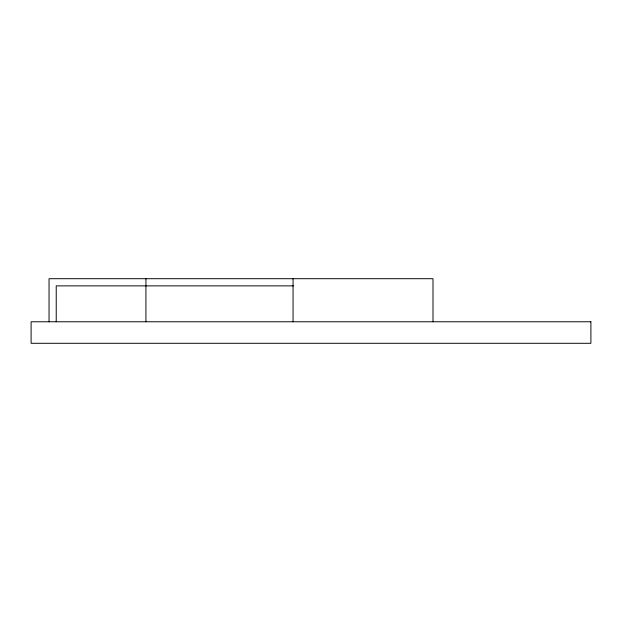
<?xml version="1.0" encoding="UTF-8"?>
<svg xmlns="http://www.w3.org/2000/svg" width="622" height="622" viewBox="0 0 622 622"><rect width="100%" height="100%" fill="white"/><g stroke="black" fill="none" stroke-linecap="round" stroke-linejoin="round"><path stroke-width="0.93" d="M293.413 285.879L56.221 285.879L56.221 321.768M433.005 321.768L433.005 278.703L49.045 278.703L49.045 321.768M293.055 278.703L293.055 321.768M145.929 278.703L145.929 321.768M590.9 321.768L31.1 321.768L31.1 343.297L590.9 343.297L590.9 321.768"/></g></svg>
